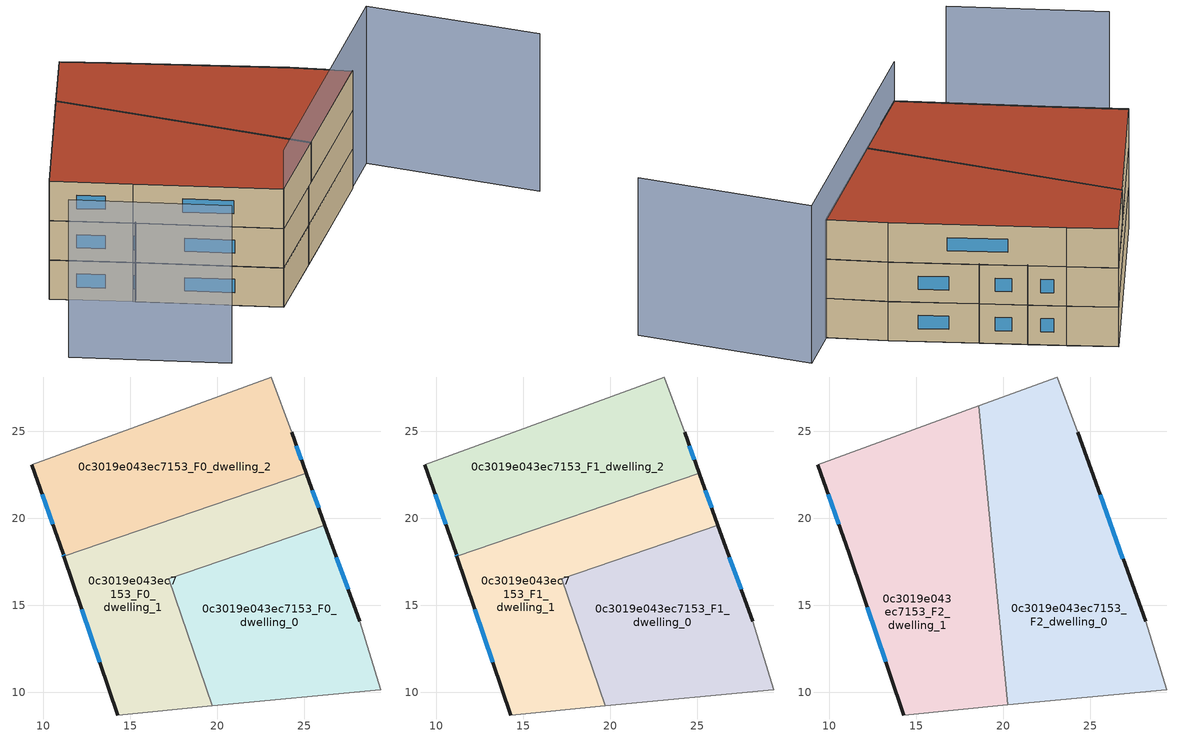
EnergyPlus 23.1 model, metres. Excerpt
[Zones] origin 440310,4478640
0c3019e043ec7153_F0_dwelling_0
 floor ground (EU_floor_Construction): 29.4,10.16 28.17,14.09 26.19,19.62 17.22,16.54 19.72,9.23 z0
 wall outside (EU_wall_Construction): 26.19,19.62 28.17,14.09 z0:3
 wall adiabatic (EU_wall_Construction): 28.17,14.09 29.4,10.16 19.72,9.23 z0:3
 wall to 0c3019e043ec7153_F0_dwelling_1 (EU_wall_Construction): 19.73,9.23 17.22,16.54 26.19,19.62 z0:3
 window (EU_Window_Construction): 26.85,17.78 27.52,15.92 z0.99:2.01
0c3019e043ec7153_F0_dwelling_1
 floor ground (EU_floor_Construction): 19.72,9.23 17.22,16.54 26.19,19.62 25.12,22.59 11.19,17.82 14.28,8.71 z0
 wall outside (EU_wall_Construction): 14.28,8.71 11.19,17.82 / 25.12,22.59 26.19,19.62 z0:3
 wall adiabatic (EU_wall_Construction): 19.72,9.23 14.28,8.71 z0:3
 wall to 0c3019e043ec7153_F0_dwelling_2 (EU_wall_Construction): 11.19,17.82 25.12,22.6 z0:3
 window (EU_Window_Construction): 13.25,11.73 12.21,14.8 / 25.47,21.61 25.83,20.6 z0.99:2.01
0c3019e043ec7153_F0_dwelling_2
 floor ground (EU_floor_Construction): 25.12,22.59 24.27,24.96 23.1,28.13 9.34,23.1 11.14,17.98 11.19,17.82 z0
 wall outside (EU_wall_Construction): 24.27,24.96 25.12,22.59 / 11.19,17.82 11.14,17.98 9.34,23.1 z0:3
 wall adiabatic (EU_wall_Construction): 9.34,23.1 23.1,28.13 24.27,24.96 z0:3
 window (EU_Window_Construction): 24.55,24.17 24.83,23.38 / 11.17,17.87 11.15,17.92 / 10.54,19.67 9.93,21.4 z0.99:2.01
0c3019e043ec7153_F1_dwelling_0
 floor to 0c3019e043ec7153_F0_dwelling_0 (EU_floor_Construction): 29.4,10.16 28.17,14.09 26.19,19.62 17.22,16.54 19.72,9.23 z3
 wall outside (EU_wall_Construction): 26.19,19.62 28.17,14.09 z3:6
 wall adiabatic (EU_wall_Construction): 28.17,14.09 29.4,10.16 19.72,9.23 z3:6
 wall to 0c3019e043ec7153_F1_dwelling_1 (EU_wall_Construction): 19.73,9.23 17.22,16.54 26.19,19.62 z3:6
 window (EU_Window_Construction): 26.85,17.78 27.52,15.92 z3.99:5.01
0c3019e043ec7153_F1_dwelling_1
 floor to 0c3019e043ec7153_F0_dwelling_1 (EU_floor_Construction): 19.72,9.23 17.22,16.54 26.19,19.62 25.12,22.59 11.19,17.82 14.28,8.71 z3
 wall outside (EU_wall_Construction): 14.28,8.71 11.19,17.82 / 25.12,22.59 26.19,19.62 z3:6
 wall adiabatic (EU_wall_Construction): 19.72,9.23 14.28,8.71 z3:6
 wall to 0c3019e043ec7153_F1_dwelling_2 (EU_wall_Construction): 11.19,17.82 25.12,22.6 z3:6
 window (EU_Window_Construction): 13.25,11.73 12.21,14.8 / 25.47,21.61 25.83,20.6 z3.99:5.01
0c3019e043ec7153_F1_dwelling_2
 floor to 0c3019e043ec7153_F0_dwelling_2 (EU_floor_Construction): 25.12,22.59 24.27,24.96 23.1,28.13 9.34,23.1 11.14,17.98 11.19,17.82 z3
 wall outside (EU_wall_Construction): 24.27,24.96 25.12,22.59 / 11.19,17.82 11.14,17.98 9.34,23.1 z3:6
 wall adiabatic (EU_wall_Construction): 9.34,23.1 23.1,28.13 24.27,24.96 z3:6
 window (EU_Window_Construction): 24.55,24.17 24.83,23.38 / 11.17,17.87 11.15,17.92 / 10.54,19.67 9.93,21.4 z3.99:5.01
0c3019e043ec7153_F2_dwelling_0
 floor to 0c3019e043ec7153_F1_dwelling_0 (EU_floor_Construction): 29.4,10.16 28.17,14.09 26.19,19.61 19.48,17.31 20.26,9.28 z6
 floor to 0c3019e043ec7153_F1_dwelling_1 (EU_floor_Construction): 26.19,19.61 25.12,22.59 19.16,20.55 19.48,17.31 z6
 floor to 0c3019e043ec7153_F1_dwelling_2 (EU_floor_Construction): 25.12,22.59 24.27,24.96 23.1,28.13 18.59,26.48 19.16,20.55 z6
 wall outside (EU_wall_Construction): 24.27,24.96 28.17,14.09 z6:9
 wall adiabatic (EU_wall_Construction): 28.17,14.09 29.4,10.16 20.26,9.28 / 18.59,26.48 23.1,28.13 24.27,24.96 z6:9
 wall to 0c3019e043ec7153_F2_dwelling_1 (EU_wall_Construction): 20.26,9.28 18.59,26.48 z6:9
 window (EU_Window_Construction): 25.56,21.35 26.88,17.69 z6.99:8.01
 roof outside (EU_roof_Construction): 24.27,24.96 28.17,14.09 29.4,10.16 20.26,9.28 18.59,26.48 23.1,28.13 z9
0c3019e043ec7153_F2_dwelling_1
 floor to 0c3019e043ec7153_F1_dwelling_0 (EU_floor_Construction): 20.26,9.28 19.48,17.31 17.22,16.54 19.72,9.23 z6
 floor to 0c3019e043ec7153_F1_dwelling_1 (EU_floor_Construction): 19.72,9.23 17.22,16.54 19.48,17.31 19.16,20.55 11.19,17.82 14.28,8.71 z6
 floor to 0c3019e043ec7153_F1_dwelling_2 (EU_floor_Construction): 19.16,20.55 18.59,26.48 9.34,23.1 11.14,17.98 11.19,17.82 z6
 wall outside (EU_wall_Construction): 14.28,8.71 11.14,17.98 9.34,23.1 z6:9
 wall adiabatic (EU_wall_Construction): 20.26,9.28 14.28,8.71 / 9.34,23.1 18.59,26.48 z6:9
 window (EU_Window_Construction): 13.24,11.78 12.18,14.9 / 10.54,19.67 9.93,21.4 z6.99:8.01
 roof outside (EU_roof_Construction): 18.59,26.48 20.26,9.28 14.28,8.71 11.14,17.98 9.34,23.1 z9
shading: 3.31,19.22 6.71,9.22 / 14.28,8.71 32.57,10.55 / 32.57,10.55 33.75,-1.13 z0:12
[Building]
EU S2 Campaign: North Axis=0; Terrain=City; Solar Distribution=FullExterior
[Site:Location]
Madrid: Latitude=40.5; Longitude=-3.5; Time Zone=1; Elevation=609
[SizingPeriod:WeatherFileDays]
AnnualSizingPeriod: Begin Month=1; Begin Day of Month=1; End Month=12; End Day of Month=31; Day of Week for Start Day=Monday; Use Weather File Daylight Saving Period=No; Use Weather File Rain and Snow Indicators=No
[MATERIAL]
EU_InternalMass_Material: Roughness=MediumRough; Thickness=0.1; Conductivity=1; Density=1800; Specific Heat=900; Thermal Absorptance=0.9; Solar Absorptance=0.7; Visible Absorptance=0.7
[MATERIAL:NOMASS] Roughness=MediumRough; Thermal Absorptance=0.9; Solar Absorptance=0.7; Visible Absorptance=0.7
Name | Thermal Resistance
EU_wall_NoMass | 0.609216
EU_roof_NoMass | 0.513268
EU_floor_NoMass | 0.568163
[WINDOWMATERIAL:SIMPLEGLAZINGSYSTEM]
EU_Window_SimpleGlazing: UFactor=5.50606; Solar Heat Gain Coefficient=0.85; Visible Transmittance=0.85
[CONSTRUCTION]
EU_wall_Construction: EU_wall_NoMass
EU_roof_Construction: EU_roof_NoMass
EU_floor_Construction: EU_floor_NoMass
EU_InternalMass_Construction: EU_InternalMass_Material
EU_Window_Construction: EU_Window_SimpleGlazing
[ZONE] Type=1; Multiplier=1; Ceiling Height=autocalculate; Floor Area=autocalculate; Part of Total Floor Area=Yes
Name | Volume
0c3019e043ec7153_F0_dwelling_0; 0c3019e043ec7153_F1_dwelling_0 | 253.122
0c3019e043ec7153_F2_dwelling_0 | 379.672
0c3019e043ec7153_F0_dwelling_1; 0c3019e043ec7153_F1_dwelling_1 | 253.128
0c3019e043ec7153_F2_dwelling_1 | 379.688
0c3019e043ec7153_F0_dwelling_2 | 253.135
0c3019e043ec7153_F1_dwelling_2 | 253.134
[INTERNALMASS] Construction=EU_InternalMass_Construction
Name | Zone or ZoneList | Surface Area
0c3019e043ec7153_F0_dwelling_0_EU_InternalMass | 0c3019e043ec7153_F0_dwelling_0 | 84.3754
0c3019e043ec7153_F0_dwelling_1_EU_InternalMass | 0c3019e043ec7153_F0_dwelling_1 | 84.3758
0c3019e043ec7153_F0_dwelling_2_EU_InternalMass | 0c3019e043ec7153_F0_dwelling_2 | 84.3775
0c3019e043ec7153_F1_dwelling_0_EU_InternalMass | 0c3019e043ec7153_F1_dwelling_0 | 84.3754
0c3019e043ec7153_F1_dwelling_1_EU_InternalMass | 0c3019e043ec7153_F1_dwelling_1 | 84.3758
0c3019e043ec7153_F1_dwelling_2_EU_InternalMass | 0c3019e043ec7153_F1_dwelling_2 | 84.3775
0c3019e043ec7153_F2_dwelling_0_EU_InternalMass | 0c3019e043ec7153_F2_dwelling_0 | 126.559
0c3019e043ec7153_F2_dwelling_1_EU_InternalMass | 0c3019e043ec7153_F2_dwelling_1 | 126.563
[OTHEREQUIPMENT] Fuel Type=Electricity; Design Level Calculation Method=Watts/Area; Power per Zone Floor Area=1; Fraction Latent=0; Fraction Radiant=0; Fraction Lost=0; Carbon Dioxide Generation Rate=0; EndUse Subcategory=EU_Step8_InternalGains
Name | Zone or ZoneList or Space or SpaceList | Schedule
EU_Step8_InternalGain_0c3019e043ec7153_F0_dwelling_0_f000 | 0c3019e043ec7153_F0_dwelling_0 | EU_Step8_GainSchedule_0c3019e043ec7153_F0_dwelling_0_f000
EU_Step8_InternalGain_0c3019e043ec7153_F0_dwelling_1_f000 | 0c3019e043ec7153_F0_dwelling_1 | EU_Step8_GainSchedule_0c3019e043ec7153_F0_dwelling_1_f000
EU_Step8_InternalGain_0c3019e043ec7153_F0_dwelling_2_f000 | 0c3019e043ec7153_F0_dwelling_2 | EU_Step8_GainSchedule_0c3019e043ec7153_F0_dwelling_2_f000
EU_Step8_InternalGain_0c3019e043ec7153_F1_dwelling_0_f000 | 0c3019e043ec7153_F1_dwelling_0 | EU_Step8_GainSchedule_0c3019e043ec7153_F1_dwelling_0_f000
EU_Step8_InternalGain_0c3019e043ec7153_F1_dwelling_1_f000 | 0c3019e043ec7153_F1_dwelling_1 | EU_Step8_GainSchedule_0c3019e043ec7153_F1_dwelling_1_f000
EU_Step8_InternalGain_0c3019e043ec7153_F1_dwelling_2_f000 | 0c3019e043ec7153_F1_dwelling_2 | EU_Step8_GainSchedule_0c3019e043ec7153_F1_dwelling_2_f000
EU_Step8_InternalGain_0c3019e043ec7153_F2_dwelling_0_f000 | 0c3019e043ec7153_F2_dwelling_0 | EU_Step8_GainSchedule_0c3019e043ec7153_F2_dwelling_0_f000
EU_Step8_InternalGain_0c3019e043ec7153_F2_dwelling_1_f000 | 0c3019e043ec7153_F2_dwelling_1 | EU_Step8_GainSchedule_0c3019e043ec7153_F2_dwelling_1_f000
[ZONEVENTILATION:DESIGNFLOWRATE] Schedule=EU_AlwaysOn; Design Flow Rate Calculation Method=AirChanges/Hour; Air Changes per Hour=0.752966; Ventilation Type=Natural; Fan Pressure Rise=0; Fan Total Efficiency=1; Constant Term Coefficient=1; Temperature Term Coefficient=0; Velocity Term Coefficient=0; Velocity Squared Term Coefficient=0; Minimum Indoor Temperature=-100; Maximum Indoor Temperature=100; Delta Temperature=-100; Minimum Outdoor Temperature=-100; Maximum Outdoor Temperature=100; Maximum Wind Speed=40
Name | Zone or ZoneList or Space or SpaceList
EU_ConstantAir_0c3019e043ec7153_F0_dwelling_0 | 0c3019e043ec7153_F0_dwelling_0
EU_ConstantAir_0c3019e043ec7153_F0_dwelling_1 | 0c3019e043ec7153_F0_dwelling_1
EU_ConstantAir_0c3019e043ec7153_F0_dwelling_2 | 0c3019e043ec7153_F0_dwelling_2
EU_ConstantAir_0c3019e043ec7153_F1_dwelling_0 | 0c3019e043ec7153_F1_dwelling_0
EU_ConstantAir_0c3019e043ec7153_F1_dwelling_1 | 0c3019e043ec7153_F1_dwelling_1
EU_ConstantAir_0c3019e043ec7153_F1_dwelling_2 | 0c3019e043ec7153_F1_dwelling_2
EU_ConstantAir_0c3019e043ec7153_F2_dwelling_0 | 0c3019e043ec7153_F2_dwelling_0
EU_ConstantAir_0c3019e043ec7153_F2_dwelling_1 | 0c3019e043ec7153_F2_dwelling_1
[HVACTEMPLATE:THERMOSTAT] Constant Heating Setpoint=20; Constant Cooling Setpoint=50
EU_HeatOnly_0c3019e043ec7153_F0_dwelling_0; EU_HeatOnly_0c3019e043ec7153_F0_dwelling_1; EU_HeatOnly_0c3019e043ec7153_F0_dwelling_2; EU_HeatOnly_0c3019e043ec7153_F1_dwelling_0; EU_HeatOnly_0c3019e043ec7153_F1_dwelling_1; EU_HeatOnly_0c3019e043ec7153_F1_dwelling_2; EU_HeatOnly_0c3019e043ec7153_F2_dwelling_0; EU_HeatOnly_0c3019e043ec7153_F2_dwelling_1
[HVACTEMPLATE:ZONE:IDEALLOADSAIRSYSTEM] System Availability Schedule=EU_AlwaysOn; Maximum Heating Supply Air Temperature=50; Minimum Cooling Supply Air Temperature=13; Maximum Heating Supply Air Humidity Ratio=0.0156; Minimum Cooling Supply Air Humidity Ratio=0.0077; Heating Limit=NoLimit; Cooling Limit=NoLimit; Heating Availability Schedule=EU_AlwaysOn; Cooling Availability Schedule=EU_CoolingOff; Dehumidification Control Type=ConstantSensibleHeatRatio; Cooling Sensible Heat Ratio=0.7; Dehumidification Setpoint=60; Humidification Control Type=None; Humidification Setpoint=30; Outdoor Air Method=None; Outdoor Air Flow Rate per Person=0.00944; Outdoor Air Flow Rate per Zone Floor Area=0; Outdoor Air Flow Rate per Zone=0; Demand Controlled Ventilation Type=None; Outdoor Air Economizer Type=NoEconomizer; Heat Recovery Type=None; Sensible Heat Recovery Effectiveness=0.7; Latent Heat Recovery Effectiveness=0.65
Name | Template Thermostat
0c3019e043ec7153_F0_dwelling_0 | EU_HeatOnly_0c3019e043ec7153_F0_dwelling_0
0c3019e043ec7153_F0_dwelling_1 | EU_HeatOnly_0c3019e043ec7153_F0_dwelling_1
0c3019e043ec7153_F0_dwelling_2 | EU_HeatOnly_0c3019e043ec7153_F0_dwelling_2
0c3019e043ec7153_F1_dwelling_0 | EU_HeatOnly_0c3019e043ec7153_F1_dwelling_0
0c3019e043ec7153_F1_dwelling_1 | EU_HeatOnly_0c3019e043ec7153_F1_dwelling_1
0c3019e043ec7153_F1_dwelling_2 | EU_HeatOnly_0c3019e043ec7153_F1_dwelling_2
0c3019e043ec7153_F2_dwelling_0 | EU_HeatOnly_0c3019e043ec7153_F2_dwelling_0
0c3019e043ec7153_F2_dwelling_1 | EU_HeatOnly_0c3019e043ec7153_F2_dwelling_1
[SIZING:ZONE] Zone Cooling Design Supply Air Temperature Input Method=SupplyAirTemperature; Zone Cooling Design Supply Air Temperature=13; Zone Heating Design Supply Air Temperature Input Method=SupplyAirTemperature; Zone Heating Design Supply Air Temperature=50; Zone Cooling Design Supply Air Humidity Ratio=0.008; Zone Heating Design Supply Air Humidity Ratio=0.008; Cooling Design Air Flow Method=DesignDay; Cooling Design Air Flow Rate=0; Cooling Minimum Air Flow per Zone Floor Area=0.000762; Cooling Minimum Air Flow=0; Cooling Minimum Air Flow Fraction=0.2; Heating Design Air Flow Method=DesignDay; Heating Design Air Flow Rate=0; Heating Maximum Air Flow per Zone Floor Area=0.002032; Heating Maximum Air Flow=0.141576; Heating Maximum Air Flow Fraction=0.3; Account for Dedicated Outdoor Air System=No; Dedicated Outdoor Air System Control Strategy=NeutralSupplyAir; Dedicated Outdoor Air Low Setpoint Temperature for Design=autosize; Dedicated Outdoor Air High Setpoint Temperature for Design=autosize; Zone Load Sizing Method=Sensible Load Only No Latent Load; Zone Latent Cooling Design Supply Air Humidity Ratio Input Method=HumidityRatioDifference; Zone Cooling Design Supply Air Humidity Ratio Difference=0.005; Zone Latent Heating Design Supply Air Humidity Ratio Input Method=HumidityRatioDifference; Zone Humidification Design Supply Air Humidity Ratio Difference=0.005
0c3019e043ec7153_F0_dwelling_0; 0c3019e043ec7153_F0_dwelling_1; 0c3019e043ec7153_F0_dwelling_2; 0c3019e043ec7153_F1_dwelling_0; 0c3019e043ec7153_F1_dwelling_1; 0c3019e043ec7153_F1_dwelling_2; 0c3019e043ec7153_F2_dwelling_0; 0c3019e043ec7153_F2_dwelling_1
[SCHEDULE:CONSTANT]
Name | Hourly Value
EU_AlwaysOn | 1
EU_CoolingOff | 0
[SCHEDULE:FILE] Column Number=1; Rows to Skip at Top=0; Number of Hours of Data=8760; Column Separator=Comma; Interpolate to Timestep=No; Minutes per Item=60; Adjust Schedule for Daylight Savings=Yes
Name | File
EU_Step8_GainSchedule_0c3019e043ec7153_F0_dwelling_0_f000 | ../../schedules/0c3019e043ec7153/0c3019e043ec7153_F0_dwelling_0_f000_gain.csv
EU_Step8_GainSchedule_0c3019e043ec7153_F0_dwelling_1_f000 | ../../schedules/0c3019e043ec7153/0c3019e043ec7153_F0_dwelling_1_f000_gain.csv
EU_Step8_GainSchedule_0c3019e043ec7153_F0_dwelling_2_f000 | ../../schedules/0c3019e043ec7153/0c3019e043ec7153_F0_dwelling_2_f000_gain.csv
EU_Step8_GainSchedule_0c3019e043ec7153_F1_dwelling_0_f000 | ../../schedules/0c3019e043ec7153/0c3019e043ec7153_F1_dwelling_0_f000_gain.csv
EU_Step8_GainSchedule_0c3019e043ec7153_F1_dwelling_1_f000 | ../../schedules/0c3019e043ec7153/0c3019e043ec7153_F1_dwelling_1_f000_gain.csv
EU_Step8_GainSchedule_0c3019e043ec7153_F1_dwelling_2_f000 | ../../schedules/0c3019e043ec7153/0c3019e043ec7153_F1_dwelling_2_f000_gain.csv
EU_Step8_GainSchedule_0c3019e043ec7153_F2_dwelling_0_f000 | ../../schedules/0c3019e043ec7153/0c3019e043ec7153_F2_dwelling_0_f000_gain.csv
EU_Step8_GainSchedule_0c3019e043ec7153_F2_dwelling_1_f000 | ../../schedules/0c3019e043ec7153/0c3019e043ec7153_F2_dwelling_1_f000_gain.csv
